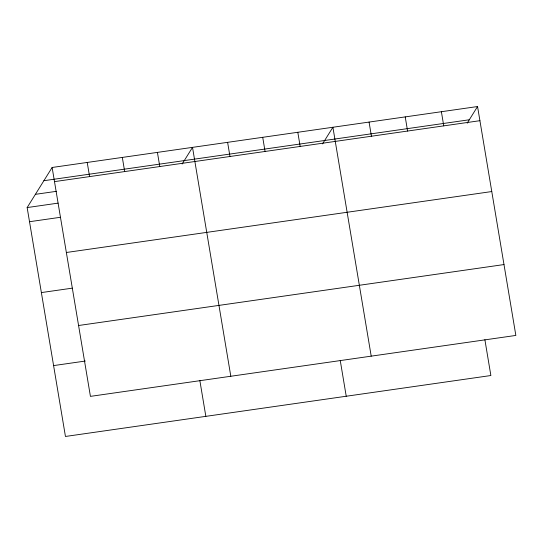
<?xml version="1.0" encoding="UTF-8"?>
<svg xmlns="http://www.w3.org/2000/svg" width="543" height="543" viewBox="0 0 543 543"><rect width="100%" height="100%" fill="white"/><g stroke="black" fill="none" stroke-linecap="round" stroke-linejoin="round"><path stroke-width="0.81" d="M484.879 339.674L490.872 375.525L65.452 436.463L27.15 207.569L52.128 167.475L477.548 106.537L515.85 335.431L90.43 396.37L52.128 167.475M182.149 164.006L192.514 147.37L230.816 376.258M322.535 143.895L332.907 127.259L371.208 356.154M467.184 123.18L477.548 106.537M43.881 180.71L469.308 119.772M54.49 181.627L479.917 120.689M35.39 194.34L56.282 191.346M27.15 207.569L58.067 203.136M29.519 221.714L60.436 217.288M66.355 252.495L491.775 191.55M41.377 292.582L72.294 288.15M78.572 325.508L503.992 264.563M53.594 365.595L85.346 361.047M441.384 111.722L443.753 125.867M405.227 116.901L407.589 131.046M369.064 122.08L371.432 136.225M340.23 360.389L346.23 396.241M297.808 132.288L300.17 146.434M262.71 137.311L265.079 151.463M227.612 142.341L229.981 156.486M199.844 380.5L205.845 416.352M157.416 152.393L159.785 166.545M122.318 157.422L124.686 171.574M87.219 162.452L89.588 176.597"/></g></svg>
